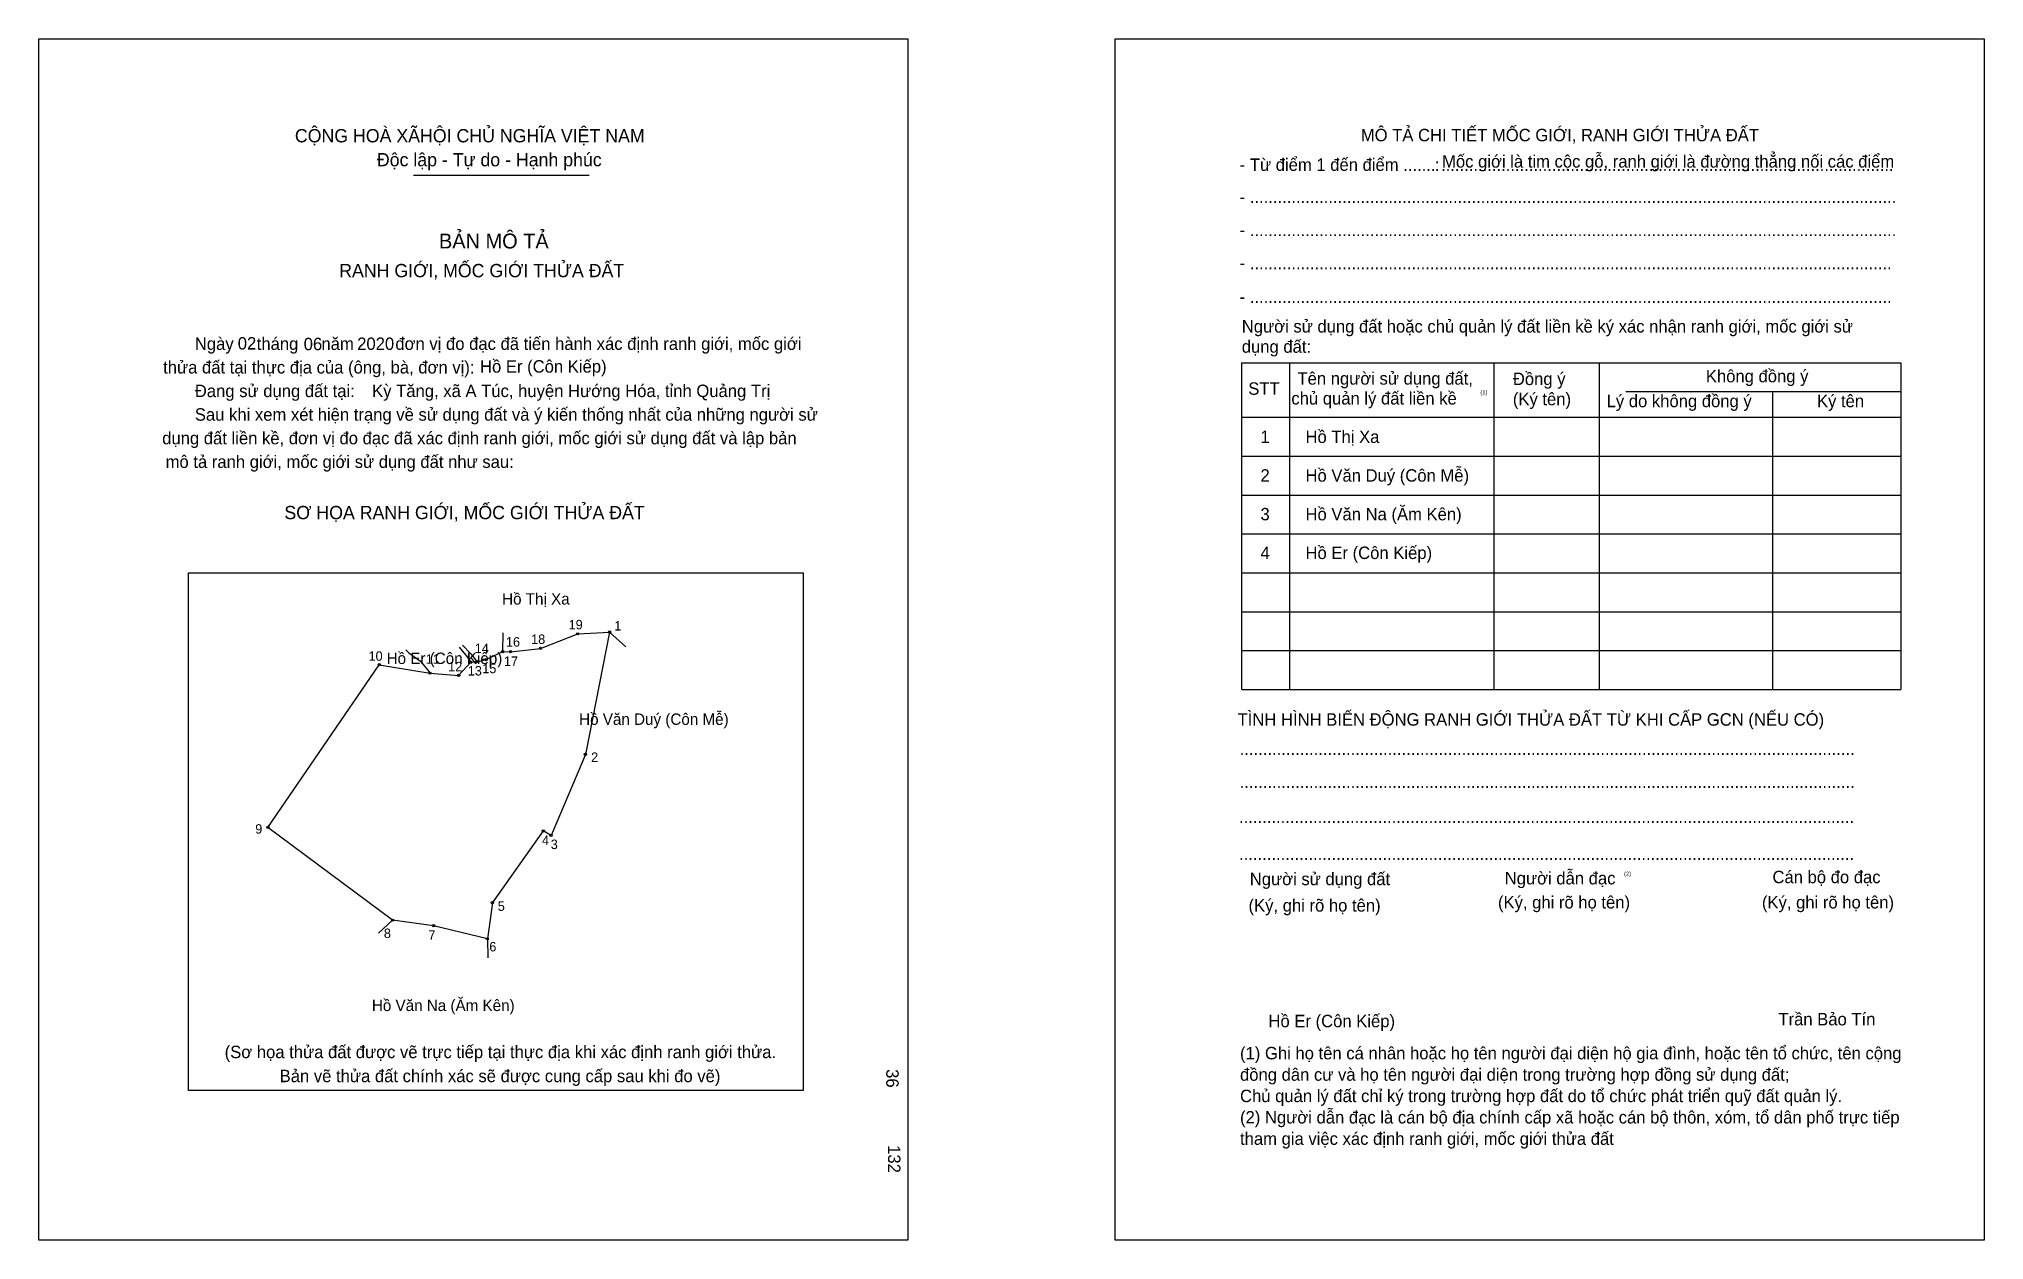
# Model space of a CAD drawing. Extents: x 548623 to 549274, y 1822774 to 1823177.
import ezdxf

# ---------------------------------------------------------------- set-up
doc = ezdxf.new("R2010")
doc.units = 0
for name, color, linetype in [('bmtKhungInTrang1', 7, 'Continuous'), ('bmtKhungInTrang2', 7, 'Continuous'), ('bmtNoiDung', 7, 'Continuous'), ('bmtTemplate', 7, 'Continuous'), ('CanhThua', 7, 'Continuous'), ('MocDinhThua', 7, 'Continuous'), ('RauThua', 7, 'Continuous'), ('SoHieuDinhThua', 7, 'Continuous'), ('TenChuLanCan', 7, 'Continuous')]:
    doc.layers.add(name, color=color, linetype=linetype)

msp = doc.modelspace()

# ---------------------------------------------------------------- linework, layer by layer
at = {"layer": 'bmtKhungInTrang1'}
msp.add_lwpolyline([(548623.21, 1823176.62), (548914.16, 1823176.62), (548914.16, 1822774.2), (548623.21, 1822774.2)], close=True, dxfattribs=at)
at = {"layer": 'bmtKhungInTrang2'}
msp.add_lwpolyline([(548983.55, 1823176.62), (549274.5, 1823176.62), (549274.5, 1822774.2), (548983.55, 1822774.2)], close=True, dxfattribs=at)
at = {"layer": 'bmtTemplate'}
for p, q in [((548748.59, 1823131.01), (548807.43, 1823131.01)), ((549041.91, 1823068.08), (549041.91, 1822958.68)), ((549110.36, 1823068.08), (549110.36, 1822958.68)), ((549145.57, 1823068.21), (549145.57, 1822958.68)), ((549246.64, 1823068.08), (549246.64, 1822958.68)), ((549154.5, 1823058.44), (549246.64, 1823058.44)), ((549025.96, 1823049.85), (549246.64, 1823049.85)), ((549025.96, 1823036.82), (549246.64, 1823036.82)), ((549025.96, 1823023.8), (549246.64, 1823023.8)), ((549025.96, 1823010.78), (549246.64, 1823010.78)), ((549025.96, 1822997.75), (549246.64, 1822997.75)), ((549025.96, 1822984.73), (549246.64, 1822984.73)), ((549025.96, 1822971.7), (549246.64, 1822971.7)), ((549025.96, 1822958.68), (549246.64, 1822958.68))]:
    msp.add_line(p, q, dxfattribs=at)
for points in [[(549025.81, 1823068.08), (549246.64, 1823068.08)], [(549025.81, 1823068.08), (549025.81, 1822958.68)], [(549203.69, 1823058.31), (549203.69, 1822958.68)]]:
    msp.add_lwpolyline(points, dxfattribs=at)
msp.add_lwpolyline([(548673.27, 1822824.32), (548673.27, 1822997.74), (548879.14, 1822997.74), (548879.14, 1822824.32)], close=True, dxfattribs=at)
at = {"layer": 'CanhThua'}
for p, q in [((548791.15, 1822972.44), (548803.61, 1822977.3)), ((548803.61, 1822977.3), (548814.29, 1822977.92)), ((548814.29, 1822977.92), (548806.19, 1822936.91)), ((548699.91, 1822912.48), (548737.19, 1822966.95)), ((548737.19, 1822966.95), (548754.2, 1822964.13)), ((548763.75, 1822963.38), (548767.78, 1822967.79)), ((548767.78, 1822967.79), (548769.91, 1822967.94)), ((548769.91, 1822967.94), (548772.96, 1822968.7)), ((548772.96, 1822968.7), (548778.5, 1822971.34)), ((548778.5, 1822971.34), (548781.12, 1822971.3)), ((548781.12, 1822971.3), (548791.15, 1822972.44)), ((548754.2, 1822964.13), (548763.75, 1822963.38)), ((548806.19, 1822936.91), (548794.7, 1822909.8)), ((548741.64, 1822881.39), (548699.91, 1822912.48)), ((548792.1, 1822911.26), (548775.06, 1822887.27)), ((548794.7, 1822909.8), (548792.1, 1822911.26)), ((548775.06, 1822887.27), (548773.37, 1822875.13)), ((548755.34, 1822879.51), (548741.64, 1822881.39)), ((548773.37, 1822875.13), (548755.34, 1822879.51))]:
    msp.add_line(p, q, dxfattribs=at)
at = {"layer": 'MocDinhThua'}
for centre in [(548803.61, 1822977.3), (548814.29, 1822977.92), (548737.19, 1822966.95), (548767.78, 1822967.79), (548769.91, 1822967.94), (548772.96, 1822968.7), (548778.5, 1822971.34), (548781.12, 1822971.3), (548791.15, 1822972.44), (548754.2, 1822964.13), (548763.75, 1822963.38), (548806.19, 1822936.91), (548699.91, 1822912.48), (548792.1, 1822911.26), (548794.7, 1822909.8), (548775.06, 1822887.27), (548741.64, 1822881.39), (548755.34, 1822879.51), (548773.37, 1822875.13)]:
    msp.add_circle(centre, 0.381, dxfattribs=at)
at = {"layer": 'RauThua'}
for p, q in [((548765.03, 1822973.5), (548767.86, 1822970.64)), ((548778.5, 1822971.34), (548778.69, 1822977.68)), ((548814.29, 1822977.92), (548819.77, 1822972.95)), ((548746.05, 1822971.91), (548747.02, 1822970.93)), ((548747.02, 1822970.93), (548750.97, 1822968.2)), ((548750.97, 1822968.2), (548754.2, 1822964.13)), ((548763.9, 1822972.79), (548766.59, 1822969.65)), ((548766.59, 1822969.65), (548767.78, 1822967.79)), ((548767.86, 1822970.64), (548769.91, 1822967.94)), ((548736.87, 1822877.03), (548741.64, 1822881.39)), ((548773.37, 1822875.13), (548773.56, 1822868.82))]:
    msp.add_line(p, q, dxfattribs=at)

# ---------------------------------------------------------------- texts
at = {"layer": 'bmtNoiDung'}
for s, height, p in [('02', 4.163, (548689.79, 1823072.56)), ('06', 4.163, (548711.87, 1823072.33)), ('2020', 4.163, (548729.78, 1823072.42)), ('Hồ Er (Côn Kiếp)', 4.163, (548770.9, 1823064.82)), ('Kỳ Tăng, xã A Túc, huyện Hướng Hóa, tỉnh Quảng Trị', 4.163, (548734.78, 1823056.63)), ('1', 4.16, (549032.22, 1823041.25)), ('Hồ Thị Xa ', 4.163, (549047.29, 1823041.25)), ('2', 4.16, (549032.22, 1823028.29)), ('Hồ Văn Duý (Côn Mễ) ', 4.163, (549047.29, 1823028.29)), ('3', 4.16, (549032.22, 1823015.33)), ('Hồ Văn Na (Ăm Kên) ', 4.163, (549047.29, 1823015.33)), ('4', 4.16, (549032.22, 1823002.37)), ('Hồ Er (Côn Kiếp) ', 4.163, (549047.29, 1823002.37)), ('Hồ Er (Côn Kiếp)', 4.163, (549034.89, 1822845.52))]:
    msp.add_text(s, height=height, dxfattribs=at).set_placement(p)
for s, p in [('36', (548906.92, 1822831.48)), ('132', (548907.51, 1822806.01))]:
    msp.add_text(s, height=4.163, rotation=270, dxfattribs=at).set_placement(p)
at = {"layer": 'bmtTemplate'}
for s, height, p in [('CỘNG HOÀ XÃHỘI CHỦ NGHĨA VIỆT NAM', 4.4405, (548708.92, 1823141.96)), ('MÔ TẢ CHI TIẾT MỐC GIỚI, RANH GIỚI THỬA ĐẤT', 4.1614, (549065.81, 1823142.32)), ('Độc lập - Tự do - Hạnh phúc', 4.4405, (548736.38, 1823133.93)), ('- Từ điểm 1 đến điểm .......', 4.1614, (549025.25, 1823132.4)), ('Mốc giới là tim cộc gỗ, ranh giới là đường thẳng nối các điểm', 4.1614, (549093.02, 1823133.5)), (':', 4.16, (549090.63, 1823132.4)), ('..................................................................................................', 4.1614, (549092.68, 1823132.4)), ('- ............................................................................................................................................', 4.16139, (549025.25, 1823121.61)), ('BẢN MÔ TẢ', 4.996, (548757.16, 1823106.41)), ('- ............................................................................................................................................', 4.16139, (549025.25, 1823110.54)), ('RANH GIỚI, MỐC GIỚI THỬA ĐẤT', 4.4405, (548723.76, 1823096.78)), ('- ...........................................................................................................................................', 4.16139, (549025.25, 1823099.47)), ('- ...........................................................................................................................................', 4.16139, (549025.25, 1823088.14)), ('Người sử dụng đất hoặc chủ quản lý đất liền kề ký xác nhận ranh giới, mốc giới sử', 4.1614, (549025.96, 1823078.24)), ('Ngày     tháng     năm         đơn vị đo đạc đã tiến hành xác định ranh giới, mốc giới ', 4.163, (548675.42, 1823072.43)), ('dụng đất:', 4.161, (549025.96, 1823071.47)), ('thửa đất tại thực địa của (ông, bà, đơn vị):', 4.163, (548664.8, 1823064.52)), ('Tên người sử dụng đất,', 4.1614, (549044.6, 1823060.79)), ('Đồng ý', 4.161, (549116.72, 1823060.66)), ('Không đồng ý', 4.1614, (549181.34, 1823061.57)), ('Đang sử dụng đất tại:', 4.163, (548675.42, 1823056.61)), ('STT', 4.161, (549028.13, 1823057.4)), ('chủ quản lý đất liền kề', 4.1614, (549042.56, 1823054.13)), ('(1)', 1.388, (549105.85, 1823057.55)), ('(Ký tên)', 4.161, (549116.72, 1823053.89)), ('Sau khi xem xét hiện trạng về sử dụng đất và ý kiến thống nhất của những người sử ', 4.163, (548675.42, 1823048.71)), ('Lý do không đồng ý', 4.1614, (549148.11, 1823053.24)), ('Ký tên', 4.161, (549218.54, 1823053.24)), ('dụng đất liền kề, đơn vị đo đạc đã xác định ranh giới, mốc giới sử dụng đất và lập bản', 4.163, (548664.49, 1823040.8)), ('mô tả ranh giới, mốc giới sử dụng đất như sau:', 4.163, (548665.64, 1823032.89)), ('SƠ HỌA RANH GIỚI, MỐC GIỚI THỬA ĐẤT', 4.4405, (548705.41, 1823015.72)), ('TÌNH HÌNH BIẾN ĐỘNG RANH GIỚI THỬA ĐẤT TỪ KHI CẤP GCN (NẾU CÓ)', 4.1614, (549024.55, 1822946.54)), ('.....................................................................................................................................', 4.16763, (549025.25, 1822936.74)), ('.....................................................................................................................................', 4.16763, (549025.25, 1822925.67)), ('.....................................................................................................................................', 4.16763, (549025.04, 1822913.95)), ('.....................................................................................................................................', 4.16763, (549025.04, 1822901.58)), ('Người sử dụng đất', 4.1614, (549028.64, 1822893.11)), ('Người dẫn đạc', 4.1614, (549114, 1822893.37)), ('(2)', 1.388, (549153.96, 1822896.24)), ('Cán bộ đo đạc', 4.1614, (549203.64, 1822893.77)), ('(Ký, ghi rõ họ tên)', 4.1614, (549028.22, 1822884.26)), ('(Ký, ghi rõ họ tên)', 4.1614, (549111.73, 1822885.3)), ('(Ký, ghi rõ họ tên)', 4.1614, (549200.11, 1822885.3)), ('Trần Bảo Tín', 4.1614, (549205.63, 1822846.14)), ('(Sơ họa thửa đất được vẽ trực tiếp tại thực địa khi xác định ranh giới thửa.', 4.163, (548685.41, 1822835.16)), ('(1) Ghi họ tên cá nhân hoặc họ tên người đại diện hộ gia đình, hoặc tên tổ chức, tên cộng', 4.1614, (549025.37, 1822834.76)), ('Bản vẽ thửa đất chính xác sẽ được cung cấp sau khi đo vẽ)', 4.163, (548703.82, 1822827.11)), ('đồng dân cư và họ tên người đại diện trong trường hợp đồng sử dụng đất;', 4.1614, (549025.37, 1822827.59)), ('Chủ quản lý đất chỉ ký trong trường hợp đất do tổ chức phát triển quỹ đất quản lý.', 4.1614, (549025.37, 1822820.43)), ('(2) Người dẫn đạc là cán bộ địa chính cấp xã hoặc cán bộ thôn, xóm, tổ dân phố trực tiếp', 4.1614, (549025.37, 1822813.27)), ('tham gia việc xác định ranh giới, mốc giới thửa đất', 4.1614, (549025.37, 1822806.11))]:
    msp.add_text(s, height=height, dxfattribs=at).set_placement(p)
at = {"layer": 'SoHieuDinhThua'}
for s, height, p in [('19', 3.171, (548800.57, 1822978.81)), ('1', 3.17, (548815.86, 1822978.42)), ('14', 3.171, (548769.13, 1822970.84)), ('16', 3.171, (548779.58, 1822973.04)), ('18', 3.171, (548788.02, 1822973.93)), ('10', 3.171, (548733.59, 1822968.28)), ('11', 3.171, (548752.72, 1822967.27)), ('12', 3.171, (548760.24, 1822964.74)), ('15', 3.171, (548771.66, 1822964.13)), ('17', 3.171, (548778.91, 1822966.55)), ('13', 3.171, (548766.8, 1822963.35)), ('2', 3.17, (548808.11, 1822934.39)), ('9', 3.17, (548695.65, 1822910.37)), ('4', 3.17, (548791.67, 1822906.58)), ('3', 3.17, (548794.59, 1822905.21)), ('5', 3.17, (548776.86, 1822884.51)), ('8', 3.17, (548738.71, 1822875.4)), ('7', 3.17, (548753.62, 1822874.81)), ('6', 3.17, (548774.02, 1822870.92))]:
    msp.add_text(s, height=height, dxfattribs=at).set_placement(p)
at = {"layer": 'TenChuLanCan'}
for s, height, p in [('Hồ Thị Xa', 3.805, (548778.3, 1822987.12)), ('Hồ Er (Côn Kiếp)', 3.8051, (548739.63, 1822967.21)), ('Hồ Văn Duý (Côn Mễ)', 3.8051, (548804.1, 1822946.82)), ('Hồ Văn Na (Ăm Kên)', 3.8051, (548734.7, 1822850.94))]:
    msp.add_text(s, height=height, dxfattribs=at).set_placement(p)

doc.saveas('drawing.dxf')
